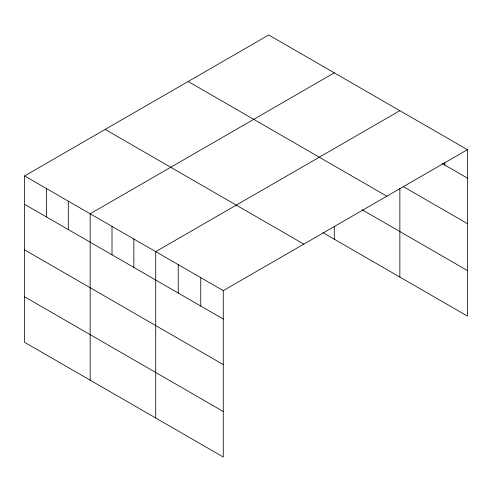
<?xml version="1.0" encoding="UTF-8"?>
<svg xmlns="http://www.w3.org/2000/svg" width="492" height="492" viewBox="0 0 492 492"><rect width="100%" height="100%" fill="white"/><g stroke="black" fill="none" stroke-linecap="round" stroke-linejoin="round"><path stroke-width="0.74" d="M467.4 149.685L223.27 290.637L223.27 457.013L24.6 342.315L24.6 175.933L268.73 34.987L467.4 149.685L467.4 316.067L323.035 232.716M334.289 72.841L90.159 213.786L90.159 380.162M399.855 110.688L155.724 251.633L155.724 418.016M442.234 163.565L467.4 178.092M403.163 186.536L467.4 223.626M188.165 81.5L386.835 196.197M362.106 209.746L467.4 270.538M105.165 129.421L303.835 244.124M24.6 175.933L223.27 290.637M24.6 204.34L223.27 319.037M24.6 249.868L223.27 364.572M24.6 296.781L223.27 411.484M444.885 162.79L444.885 165.091M399.855 188.411L399.855 277.07M334.289 226.314L334.289 239.217M200.754 277.636L200.754 306.042M178.239 264.635L178.239 293.041M133.867 239.02L133.867 267.427M112.016 226.4L112.016 254.807M68.308 201.167L68.308 229.573M46.451 188.547L46.451 216.954"/></g></svg>
